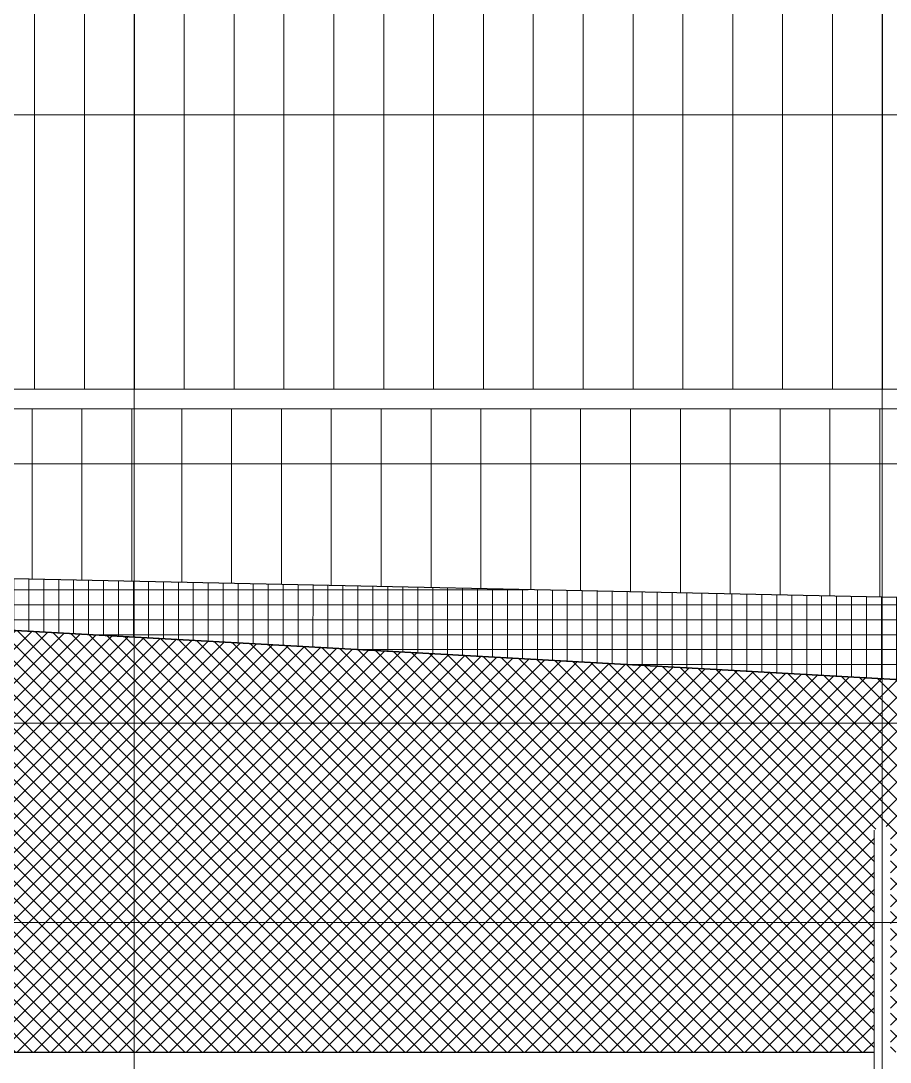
# Model space of a CAD drawing. Extents: x 692141 to 693595, y 1492301 to 1494225.
# Drawn here: x 692347.62 to 692356.34, y 1492383.81 to 1492394.26 of the extents above; entities that cross this region are included whole.
import ezdxf

# ---------------------------------------------------------------- set-up
doc = ezdxf.new("R2010")
doc.units = 0
doc.header["$MEASUREMENT"] = 0
doc.linetypes.add('Centre', pattern=[7937.5, 1587.5, -1190.625, 3968.75, -1190.625])
doc.linetypes.add('Grid Line', pattern=[5556.25, 3175, -793.75, 793.75, -793.75])
for name, color, linetype, lineweight in [('A-FLOR-LEVL', 8, 'Grid Line', 5), ('A-WALL-PATT', 111, 'Continuous', 5), ('S-BEAM', 12, 'Continuous', 5), ('S-GRID', 1, 'Continuous', 5)]:
    doc.layers.add(name, color=color, linetype=linetype, lineweight=lineweight)
doc.layers.add('A-WALL', color=2, linetype='Continuous')

# ---------------------------------------------------------------- blocks, each defined once
blk = doc.blocks.new('Walls 2 - Walls 2-316770-500_ELEVATION 4')
at = {"layer": 'A-WALL-PATT'}
h = blk.add_hatch(dxfattribs=at)
h.set_pattern_fill('FP_50', color=49, style=0, pattern_type=2)
h.set_pattern_definition([(45, (266899.66, 0), (-84.8528137423857, 84.8528137423857), []), (135, (266899.66, 0), (-84.8528137423857, -84.85281374238569), [])])
h.paths.add_polyline_path([(165725.033616764, 9099.999999999663), (159938.7526985987, 9422.33144578243), (160166.8933036091, 9099.999999999663), (164466.1054704802, 9099.999999999663)], flags=0)
h.paths.add_polyline_path([(109518.5247337433, 9099.999999999663), (111964.2575772016, 9099.999999999663), (110500.3483715241, 11168.30331996044), (109035.9069201185, 9099.999999999663), (109439.2276390238, 9099.999999999663)], flags=0)
h.paths.add_polyline_path([(99575.62917185752, 9099.999999999663), (108833.2465033203, 9099.999999999663), (110431.2569855498, 11347.14811610698), (110451.3893613049, 11360.12131372091), (110491.6162692514, 11378.03770539385), (110535.4815488925, 11369.04402118268), (110573.4719991573, 11343.44292353153), (110613.2310564947, 11295.11208163809), (112166.893303609, 9099.999999999663), (122416.9363114623, 9099.999999999663), (122422.0920828179, 11304.83352235996), (122434.280801053, 11333.57159757265), (122465.2814898869, 11364.3526064163), (122487.866874337, 11372.89807580033), (122511.4057485874, 11372.89807580037), (122533.9911330375, 11364.35260641644), (122553.7932941595, 11347.93515054572), (122569.2079786273, 11324.9028557513), (122578.9863803801, 11296.52298055726), (122582.3363114623, 11269.05679897658), (122582.3363114623, 9099.999999999663), (132833.2465033204, 9099.999999999663), (134081.3427552906, 10862.74826084876), (49899.63631146726, 15552.18721658816), (49899.63631146726, 14546.68701532904), (32099.64734712276, 14546.68701532904), (32099.64734712276, 12231.99238689879), (32479.64734712274, 12231.99238689879), (32479.64734712274, 12057.47501844791), (42369.6363114671, 12057.47501844791), (42369.6363114671, 12231.99238689883), (42929.63631146718, 12231.99238689883), (42929.63631146718, 11150.00000000003), (50416.93631146233, 11150.00000000003), (50422.09208281825, 11304.83352236068), (50434.28080105393, 11333.57159757383), (50465.281489887, 11364.3526064163), (50487.86687433705, 11372.89807580044), (50511.40574858748, 11372.8980758004), (50533.99113303752, 11364.35260641637), (50553.79329415954, 11347.93515054572), (50569.2079786274, 11324.90285575126), (50578.98638038018, 11296.52298055719), (50582.33631146234, 11239.82652702776), (50582.33631146234, 11150.00000000003), (61866.22020425883, 11150.00000000003), (61966.94550729638, 11301.06777850591), (61997.14501371959, 11322.75017457541), (62029.28265719483, 11332.99879199162), (62059.48216361817, 11330.57749624065), (62084.10102681731, 11315.77833132467), (62100.16984855504, 11290.38629494489), (62105.750491779, 11257.4640414353), (62095.71540026084, 11211.10251214242), (62068.16693325013, 11150.00000000003), (62937.48072384544, 11150.00000000003), (62899.10277437821, 11220.98248044986), (62893.52213115423, 11257.46404143513), (62899.10277437823, 11290.38629494489), (62915.17159611599, 11315.77833132481), (62943.90868069955, 11330.90768150253), (62969.98996573844, 11332.99879199159), (63002.12760921371, 11322.75017457537), (63032.32711563678, 11301.06777850595), (63074.06582815055, 11243.44578068922), (63133.05241867427, 11150.00000000003), (66099.63631146724, 11150.00000000003), (66099.6363114672, 12600.00000000005), (74899.63631066507, 12600.00000000005), (74899.6363106651, 9099.999999999663), (84572.18092627234, 9099.999999999663), (85969.561560856, 11302.94603136955), (85997.14501371968, 11322.75017457551), (86029.28265719484, 11332.99879199166), (86059.48216361826, 11330.57749624072), (86084.1010268173, 11315.77833132485), (86100.16984855503, 11290.38629494499), (86105.75049177906, 11257.46404143523), (86095.71540026092, 11211.10251214239), (86077.27075843433, 11174.52140533927), (84767.75262110129, 9099.999999999663), (88231.52000182866, 9099.999999999663), (86899.10277437826, 11220.98248044968), (86893.52213115424, 11257.4640414353), (86899.10277437823, 11290.38629494499), (86915.17159611596, 11315.77833132485), (86939.79045931506, 11330.57749624076), (86969.98996573802, 11332.99879199173), (87016.18214631766, 11312.65941230302), (87032.32711563677, 11301.06777850605), (87074.06582815057, 11243.44578068926), (88427.09169665749, 9099.999999999663), (98416.93631146228, 9099.999999999663), (98422.09208281749, 11304.83352235881), (98434.28080105287, 11333.57159757241), (98465.28148988695, 11364.35260641633), (98487.866874337, 11372.8980758004), (98511.40574858742, 11372.89807580044), (98533.99113303746, 11364.35260641637), (98553.79329415949, 11347.93515054568), (98569.20797862735, 11324.90285575123), (98578.98638038014, 11296.52298055723), (98582.33631146229, 11269.0567989764), (98582.33631146229, 9099.999999999663), (99453.05272110083, 9099.999999999663)], flags=0)
h.paths.add_polyline_path([(159964.2575772017, 9099.999999999663), (159727.7995432287, 9434.082834372779), (157365.6204265807, 9565.670743884175), (157035.9069201187, 9099.999999999663), (159756.3128359027, 9099.999999999663)], flags=0)
h.paths.add_polyline_path([(156833.2465033204, 9099.999999999663), (157170.6500664448, 9576.531792449972), (146582.3363114622, 10166.36601054505), (146582.3363114622, 9099.999999999663), (156616.4510795178, 9099.999999999663)], flags=0)
h.paths.add_polyline_path([(145637.1689076169, 9099.999999999663), (146416.9363114623, 9099.999999999663), (146416.9363114623, 10175.57980812701), (134953.6436132292, 10814.15573644956), (136166.893303609, 9099.999999999663), (145626.9349321704, 9099.999999999663)], flags=0)
h.paths.add_polyline_path([(135732.8838347653, 9099.999999999663), (135964.2575772016, 9099.999999999663), (134742.6904578592, 10825.90712503998), (134276.3131154265, 10851.88721228307), (133035.9069201186, 9099.999999999663), (135684.0393702846, 9099.999999999663)], flags=0)
h = blk.add_hatch(dxfattribs=at)
h.set_pattern_fill('FP_49', color=251, style=0, pattern_type=2)
h.set_pattern_definition([(0, (266899.66, 0), (0, 150), []), (90, (266899.66, 0), (-150, 9.184850993605149e-15), [])])
h.paths.add_polyline_path([(230403.2023545645, 9099.999999999663), (231964.2575772018, 9099.999999999663), (230708.7938379066, 10873.79840908402), (230297.9613776032, 10882.4621270318), (229035.9069201188, 9099.999999999663), (230178.0602495746, 9099.999999999663)], flags=0)
h.paths.add_polyline_path([(267399.6784194597, 9099.999999999663), (267399.6784194597, 10100.05362018693), (266582.3363114622, 10117.28989573663), (266582.3363114622, 9099.999999999663), (267034.9228457225, 9099.999999999663)], flags=0)
h.paths.add_polyline_path([(184351.8965942517, 9099.999999999663), (194416.9363114622, 9099.999999999663), (194422.0920828182, 11304.83352236055), (194434.2808010534, 11333.57159757328), (194465.2814898869, 11364.35260641633), (194487.866874337, 11372.8980758004), (194511.4057485874, 11372.8980758004), (194533.9911330374, 11364.35260641637), (194553.7932941595, 11347.93515054565), (194569.2079786273, 11324.90285575119), (194578.9863803801, 11296.52298055719), (194582.3363114622, 11269.05679897612), (194582.3363114622, 9099.999999999663), (194816.9363114574, 9099.999999999663), (194822.0920828134, 11304.83352236044), (194834.2808010474, 11333.57159757154), (194865.2814898822, 11364.35260641627), (194887.8668743322, 11372.89807580037), (194911.4057485826, 11372.8980758004), (194933.9911330327, 11364.35260641633), (194953.7932941547, 11347.93515054568), (194969.2079786226, 11324.90285575119), (194978.9863803753, 11296.52298055664), (194982.3363114575, 11269.0567989764), (194982.3363114575, 9099.999999999663), (204833.2465033205, 9099.999999999663), (206431.2569855506, 11347.14811610781), (206451.389361305, 11360.12131372115), (206491.6162692513, 11378.03770539416), (206535.481548893, 11369.04402118268), (206573.4719991575, 11343.44292353149), (206613.2310564948, 11295.11208163809), (208166.8933036092, 9099.999999999663), (218416.9363114621, 9099.999999999663), (218416.9363114621, 11133.01158465658), (74899.63631066507, 14159.53341040813), (134081.3427552906, 10862.74826084876), (134431.2569855499, 11347.14811610719), (134451.3893613049, 11360.12131372094), (134491.6162692514, 11378.03770539392), (134535.4815488925, 11369.04402118268), (134573.4719991574, 11343.44292353149), (134613.2310564947, 11295.11208163809), (134953.6436132292, 10814.15573644956), (146416.9363114623, 10175.57980812705), (146422.092082818, 11304.83352236016), (146434.2808010535, 11333.57159757331), (146465.281489887, 11364.3526064163), (146487.866874337, 11372.89807580037), (146511.4057485874, 11372.89807580033), (146533.9911330374, 11364.35260641633), (146553.7932941595, 11347.93515054565), (146569.2079786273, 11324.9028557513), (146578.9863803801, 11296.52298055681), (146582.3363114622, 11269.05679897658), (146582.3363114622, 10166.36601054512), (157170.6500664448, 9576.531792449972), (158431.2569855501, 11347.14811610722), (158451.389361305, 11360.12131372101), (158491.6162692514, 11378.03770539402), (158535.4815488928, 11369.04402118268), (158573.4719991574, 11343.44292353149), (158613.2310564948, 11295.11208163809), (159938.7526985987, 9422.33144578243), (165725.033616764, 9099.999999999663), (170416.9363114622, 9099.999999999663), (170422.092082818, 11304.83352236016), (170434.280801053, 11333.57159757269), (170465.2814898869, 11364.35260641627), (170487.8668743369, 11372.89807580037), (170511.4057485873, 11372.89807580044), (170533.9911330375, 11364.3526064163), (170553.7932941595, 11347.93515054572), (170569.2079786273, 11324.90285575123), (170578.9863803801, 11296.52298055702), (170582.3363114623, 11269.05679897658), (170582.3363114623, 9099.999999999663), (180833.2465033205, 9099.999999999663), (182431.2569855503, 11347.14811610746), (182451.389361305, 11360.12131372105), (182491.6162692514, 11378.03770539409), (182535.4815488928, 11369.04402118268), (182573.4719991576, 11343.44292353146), (182613.2310564948, 11295.11208163809), (184166.8933036091, 9099.999999999663)], flags=0)
h.paths.add_polyline_path([(218850.222369865, 9099.999999999663), (228833.271476372, 9100.035270679273), (230098.2824252079, 10886.67299713298), (218582.3363114622, 11129.52359603099), (218582.3363114622, 9099.999999999663), (218825.4801672175, 9099.999999999663)], flags=0)
h.paths.add_polyline_path([(207964.2575772018, 9099.999999999663), (206500.3483715242, 11168.30331996048), (205035.9069201187, 9099.999999999663), (207900.8597671389, 9099.999999999663)], flags=0)
h.paths.add_polyline_path([(266144.9254758683, 9099.999999999663), (266416.9363114621, 9099.999999999663), (266416.9363114621, 10120.77788436218), (255278.148398426, 10355.67489490398), (256166.8933036092, 9099.999999999663), (265988.3022602609, 9099.999999999663)], flags=0)
h.paths.add_polyline_path([(255560.9186412694, 9099.999999999663), (255964.2575772018, 9099.999999999663), (255072.4423313261, 10360.01286601805), (254582.3363114621, 10370.34832081019), (254582.3363114621, 9099.999999999663), (255522.0964056443, 9099.999999999663)], flags=0)
h.paths.add_polyline_path([(254416.9363114621, 9099.999999999663), (254416.9363114621, 10373.83630943581), (253944.8823363343, 10383.79107906041), (253035.9069201188, 9099.999999999663), (254178.0602495722, 9099.999999999663)], flags=0)
h.paths.add_polyline_path([(252833.2465033206, 9099.999999999663), (253745.2033839388, 10388.00194916152), (242582.3363114621, 10623.40674588381), (242582.3363114621, 9099.999999999663), (252382.2346492593, 9099.999999999663)], flags=0)
h.paths.add_polyline_path([(181035.9069201187, 9099.999999999663), (183964.2575772017, 9099.999999999663), (182500.3483715242, 11168.30331996048), (181212.0348378667, 9348.754196807113)], flags=0)
h.paths.add_polyline_path([(242149.0502530566, 9099.999999999663), (242416.9363114621, 9099.999999999663), (242416.9363114621, 10626.89473450936), (230914.4999050066, 10869.46043796998), (232166.8933036092, 9099.999999999663), (241916.0287946427, 9099.999999999663)], flags=0)
h.paths.add_polyline_path([(159727.7995432287, 9434.082834372814), (158500.3483715242, 11168.30331996044), (157365.6204265807, 9565.670743884175), (159554.8710231055, 9443.716016842995)], flags=0)
h.paths.add_polyline_path([(134742.6904578592, 10825.90712503998), (134500.3483715241, 11168.30331996044), (134276.3131154265, 10851.88721228307), (134683.4204792425, 10829.20882749264)], flags=0)
at = {"layer": 'A-WALL', "color": 7}
for p, q in [((134081.6895258075, 10862.72894359761), (49899.63631146742, 15552.18721658815)), ((74899.6363106652, 14159.53341040811), (134081.6895258075, 10862.72894359761)), ((218417.4212507786, 11133.0013581583), (74899.6363106652, 14159.53341040811)), ((88427.0916966576, 9099.999999999634), (98416.93631146237, 9099.999999999634))]:
    blk.add_line(p, q, dxfattribs=at)
blk = doc.blocks.new('Pipes - PIP165_6___x11_11-2213039-500_ELEVATION 4')
at = {"layer": 'S-BEAM', "color": 90, "lineweight": 9}
for p, q in [((66215.73325808739, 6266.477146665201), (63022.40669908305, 11325.30307052953)), ((62882.54135126001, 11237.01465408467), (66020.13684749822, 6266.477146665196))]:
    blk.add_line(p, q, dxfattribs=at)

msp = doc.modelspace()

# ---------------------------------------------------------------- hatches: boundary and pattern name
at = {"layer": 'A-WALL-PATT'}
h = msp.add_hatch(dxfattribs=at)
h.set_pattern_fill('FP_52', color=8, scale=0.001, style=0, pattern_type=2)
h.set_pattern_definition([(90, (692257.7584164233, 1492386.557350747), (-0.5, 3.061616997868383e-17), [])])
h.paths.add_polyline_path([(692459.9028629705, 1492390.563383746), (692524.3030527348, 1492390.56419432), (692524.3030527348, 1492399.965411677), (692506.9540527348, 1492399.965411677), (692506.9540527348, 1492395.542887532), (692506.7440527348, 1492395.144409653), (692505.7720527349, 1492395.144409653), (692505.5620527348, 1492395.542887532), (692505.5620527348, 1492399.965411677), (692482.9540527348, 1492399.965411677), (692482.9540527348, 1492395.542887532), (692482.7440527348, 1492395.144409653), (692481.7720527349, 1492395.144409653), (692481.5620527348, 1492395.542887532), (692481.5620527348, 1492399.965411677), (692458.9540527348, 1492399.965411677), (692458.9540527348, 1492395.542887532), (692458.7440527348, 1492395.144409653), (692457.7720527349, 1492395.144409653), (692457.5620527348, 1492395.542887532), (692457.5620527348, 1492399.965411677), (692434.9540527348, 1492399.965411677), (692434.9540527348, 1492395.542887532), (692434.7440527348, 1492395.144409653), (692433.7720527349, 1492395.144409653), (692433.5620527348, 1492395.542887532), (692433.5620527348, 1492399.965411677), (692416.7580525334, 1492399.965411677), (692416.7580525334, 1492398.093158038), (692308.2330527349, 1492398.093158038), (692308.2330527349, 1492390.563383746), (692459.0084164233, 1492390.563383746)], flags=0)
h.paths.add_polyline_path([(692459.0084164233, 1492390.779102007), (692457.5084164233, 1492390.779102007), (692457.5084164233, 1492395.119454575), (692459.0084164233, 1492395.119454575), (692459.0084164233, 1492390.78876573)], flags=0)
h.paths.add_polyline_path([(692434.7839689194, 1492390.779102007), (692433.5084164233, 1492390.779102007), (692433.5084164233, 1492395.119454575), (692435.0084164233, 1492395.119454575), (692435.0084164233, 1492390.779102007)], flags=0)
h.paths.add_polyline_path([(692505.5084164233, 1492390.779102007), (692505.5084164233, 1492395.119454575), (692507.0084164233, 1492395.119454575), (692507.0084164233, 1492390.779102007), (692505.9541687308, 1492390.779102007)], flags=0)
h.paths.add_polyline_path([(692483.0084164233, 1492390.779102007), (692481.5084164233, 1492390.779102007), (692481.5084164233, 1492395.119454575), (692483.0084164233, 1492395.119454575), (692483.0084164233, 1492390.78876573)], flags=0)
h = msp.add_hatch(dxfattribs=at)
h.set_pattern_fill('FP_35', color=8, scale=0.001, style=0, pattern_type=2)
h.set_pattern_definition([(90, (692522.2330944233, 1492374.813383746), (-0.5, 3.061616997868383e-17), [])])
h.paths.add_polyline_path([(692525.1580948428, 1492375.813383746), (692525.1580948428, 1492383.913383747), (692524.6580527348, 1492383.913383747), (692524.6580527348, 1492383.713383746), (692524.5580948428, 1492383.713383746), (692524.5580948428, 1492381.079860893), (692524.7580948428, 1492381.079860893), (692524.7580948428, 1492380.779860893), (692524.7080948428, 1492380.779860893), (692524.7080948428, 1492380.714860893), (692524.7580948428, 1492380.714860893), (692524.7580948428, 1492380.414860893), (692524.5580948428, 1492380.414860893), (692524.5580948428, 1492375.813383746), (692524.7933392691, 1492375.813383746)], flags=0)
h.paths.add_polyline_path([(692525.1580948428, 1492384.913437367), (692525.1580948428, 1492390.363383746), (692332.533052734, 1492390.363383746), (692332.533052734, 1492388.979880426), (692332.658052734, 1492388.972917157), (692464.2182205719, 1492386.200785281), (692464.2304039651, 1492386.209258599), (692464.2700640573, 1492386.212788908), (692464.294438992, 1492386.206464134), (692464.3100176795, 1492386.196613915), (692476.1753527347, 1492385.946395331), (692476.1804510893, 1492386.15822211), (692476.1926169035, 1492386.187003285), (692476.2236979132, 1492386.217888019), (692476.2462832977, 1492386.226433784), (692476.2698221719, 1492386.226433784), (692476.2924075563, 1492386.217888019), (692476.3122097175, 1492386.20146986), (692476.327624402, 1492386.178435979), (692476.3374028037, 1492386.150049416), (692476.3407527348, 1492386.122600736), (692476.3407527348, 1492385.942907342), (692487.8574865154, 1492385.701169205), (692488.2182205719, 1492386.200785281), (692488.2304039651, 1492386.209258599), (692488.268098622, 1492386.213183066), (692488.294438992, 1492386.206464134), (692488.3486876094, 1492386.140934982), (692488.6729163283, 1492385.682844184), (692500.1753527347, 1492385.440278481), (692500.1804510893, 1492386.15822211), (692500.1926169035, 1492386.187003285), (692500.2236979132, 1492386.217888019), (692500.2462832977, 1492386.226433784), (692500.2698221719, 1492386.226433784), (692500.2924075563, 1492386.217888019), (692500.3122097175, 1492386.20146986), (692500.327624402, 1492386.178435979), (692500.3374028037, 1492386.150049416), (692500.3407527348, 1492386.122600736), (692500.3407527348, 1492385.436790492), (692511.5036198073, 1492385.201385695), (692512.188648768, 1492386.177338206), (692512.2038819119, 1492386.200664537), (692512.2167027348, 1492386.214462989), (692512.2499709909, 1492386.227062636), (692512.2724134391, 1492386.227062636), (692512.3076674931, 1492386.205568016), (692512.3274011028, 1492386.177461723), (692512.3500525905, 1492386.139006451), (692513.0365648217, 1492385.169058641), (692524.1753527347, 1492384.934161631), (692524.180340155, 1492385.934230097), (692524.1958224828, 1492385.967301097), (692524.2236979132, 1492385.992552915), (692524.2462832977, 1492386.001644683), (692524.274808285, 1492386.000641645), (692524.3009490959, 1492385.987785993), (692524.327624402, 1492385.952618847), (692524.3374028037, 1492385.92340281), (692524.3407527348, 1492385.89873024), (692524.3407527348, 1492384.930673642), (692524.7933392691, 1492384.921129406)], flags=0)
h.paths.add_polyline_path([(692512.8308587547, 1492385.173396613), (692512.3407527348, 1492385.86584933), (692512.3407527348, 1492385.183732067), (692512.7572025362, 1492385.17494989)], flags=0)
h.paths.add_polyline_path([(692512.1753527347, 1492385.187220056), (692512.1705073279, 1492385.857036667), (692511.7032987596, 1492385.197174825), (692512.0471347371, 1492385.189923943)], flags=0)
h.paths.add_polyline_path([(692488.4672102613, 1492385.687182155), (692488.255845666, 1492385.977564236), (692488.056377801, 1492385.695845874), (692488.4124721177, 1492385.688336485)], flags=0)

# ---------------------------------------------------------------- linework, layer by layer
at = {"layer": 'A-FLOR-LEVL', "linetype": 'Centre'}
for p, q in [((692278.3000830481, 1492393.313383746), (692547.7862502306, 1492393.313383746)), ((692278.3000830481, 1492389.813383746), (692547.7862502306, 1492389.813383746)), ((692278.3000830481, 1492387.213383747), (692547.7862502306, 1492387.213383747)), ((692278.3000830481, 1492385.213383747), (692547.7862502306, 1492385.213383747))]:
    msp.add_line(p, q, dxfattribs=at)
at = {"layer": 'A-WALL-PATT', "color": 8}
for p, q in [((692307.6330527348, 1492390.563383746), (692525.1580948428, 1492390.563383746)), ((692525.1580948428, 1492390.363383746), (692307.6973162004, 1492390.363383746)), ((692525.1580948428, 1492390.363383746), (692332.533052734, 1492390.363383746)), ((692356.1753527347, 1492386.141226093), (692356.1753527347, 1492381.079860893)), ((692346.18550812, 1492383.913383747), (692356.1753527347, 1492383.913383747))]:
    msp.add_line(p, q, dxfattribs=at)
at = {"layer": 'S-GRID', "linetype": 'Grid Line'}
for p, q in [((692348.7580527348, 1492366.092463748), (692348.7580527348, 1492428.913383747)), ((692356.2580527348, 1492366.092463748), (692356.2580527348, 1492428.913383747))]:
    msp.add_line(p, q, dxfattribs=at)

# ---------------------------------------------------------------- block references
at = {"layer": 'A-WALL-PATT', "color": 8, "xscale": 0.001, "yscale": 0.001, "zscale": 0.001}
for name, p in [('Walls 2 - Walls 2-316770-500_ELEVATION 4', (692257.7584164233, 1492374.813383746)), ('Pipes - PIP165_6___x11_11-2213039-500_ELEVATION 4', (692281.7584164233, 1492374.813383746))]:
    msp.add_blockref(name, p, dxfattribs=at)

doc.saveas('drawing.dxf')
